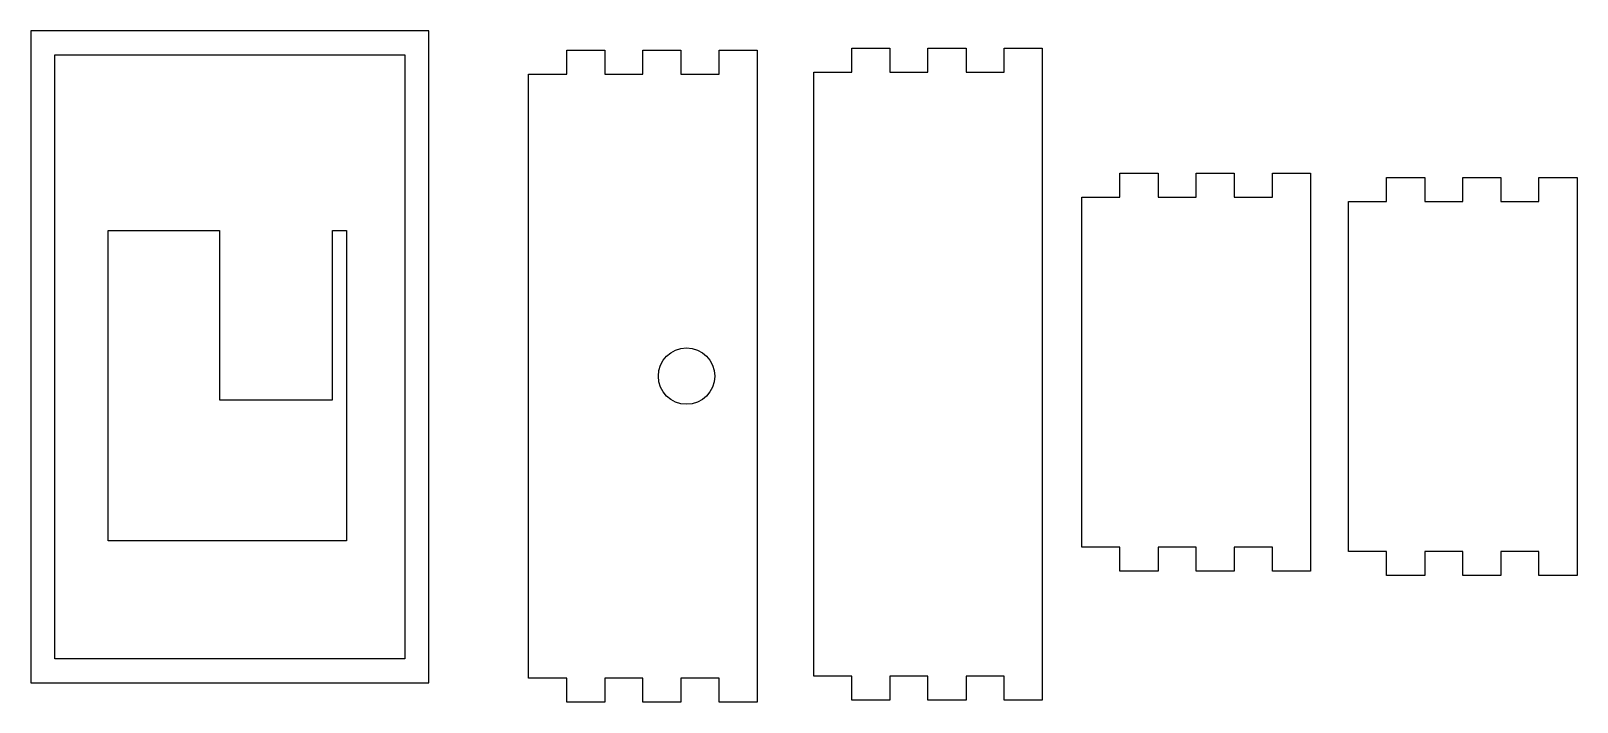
# Model space of a CAD drawing. Header units: millimetres. Extents: x 293 to 841, y 275 to 513.
import ezdxf

# ---------------------------------------------------------------- set-up
doc = ezdxf.new("R2010")
doc.units = ezdxf.units.MM

msp = doc.modelspace()

# ---------------------------------------------------------------- linework, layer by layer
for points in [[(434.06, 281.7), (434.06, 512.7), (293.06, 512.7), (293.06, 281.7)], [(301.56, 504.2), (425.56, 504.2), (425.56, 290.2), (301.56, 290.2)], [(482.91, 274.92), (482.91, 283.42), (469.41, 283.42), (469.41, 497.42), (482.91, 497.42), (482.91, 505.92), (496.41, 505.92), (496.41, 497.42), (509.91, 497.42), (509.91, 505.92), (523.41, 505.92), (523.41, 497.42), (536.91, 497.42), (536.91, 505.92), (550.41, 505.92), (550.41, 274.92), (536.91, 274.92), (536.91, 283.42), (523.41, 283.42), (523.41, 274.92), (509.91, 274.92), (509.91, 283.42), (496.41, 283.42), (496.41, 274.92)], [(597.45, 284.15), (597.45, 275.65), (583.95, 275.65), (583.95, 284.15), (570.45, 284.15), (570.45, 498.15), (583.95, 498.15), (583.95, 506.65), (597.45, 506.65), (597.45, 498.15), (610.95, 498.15), (610.95, 506.65), (624.45, 506.65), (624.45, 498.15), (637.95, 498.15), (637.95, 506.65), (651.45, 506.65), (651.45, 275.65), (637.95, 275.65), (637.95, 284.15), (624.45, 284.15), (624.45, 275.65), (610.95, 275.65), (610.95, 284.15)], [(732.99, 321.26), (732.99, 329.76), (719.49, 329.76), (719.49, 321.26), (705.99, 321.26), (705.99, 329.76), (692.49, 329.76), (692.49, 321.26), (678.99, 321.26), (678.99, 329.76), (665.49, 329.76), (665.49, 453.76), (678.99, 453.76), (678.99, 462.26), (692.49, 462.26), (692.49, 453.76), (705.99, 453.76), (705.99, 462.26), (719.49, 462.26), (719.49, 453.76), (732.99, 453.76), (732.99, 462.26), (746.49, 462.26), (746.49, 321.26)], [(773.46, 319.76), (773.46, 328.26), (759.96, 328.26), (759.96, 452.26), (773.46, 452.26), (773.46, 460.76), (786.96, 460.76), (786.96, 452.26), (800.46, 452.26), (800.46, 460.76), (813.96, 460.76), (813.96, 452.26), (827.46, 452.26), (827.46, 460.76), (840.96, 460.76), (840.96, 319.76), (827.46, 319.76), (827.46, 328.26), (813.96, 328.26), (813.96, 319.76), (800.46, 319.76), (800.46, 328.26), (786.96, 328.26), (786.96, 319.76)], [(359.93, 442.03), (359.93, 382.03), (399.93, 382.03), (399.93, 442.03), (404.93, 442.03), (404.93, 332.03), (320.43, 332.03), (320.43, 442.03)]]:
    msp.add_lwpolyline(points, close=True)
at = {"linetype": 'Continuous'}
msp.add_circle((525.41, 390.42), 10, dxfattribs=at)

doc.saveas('drawing.dxf')
